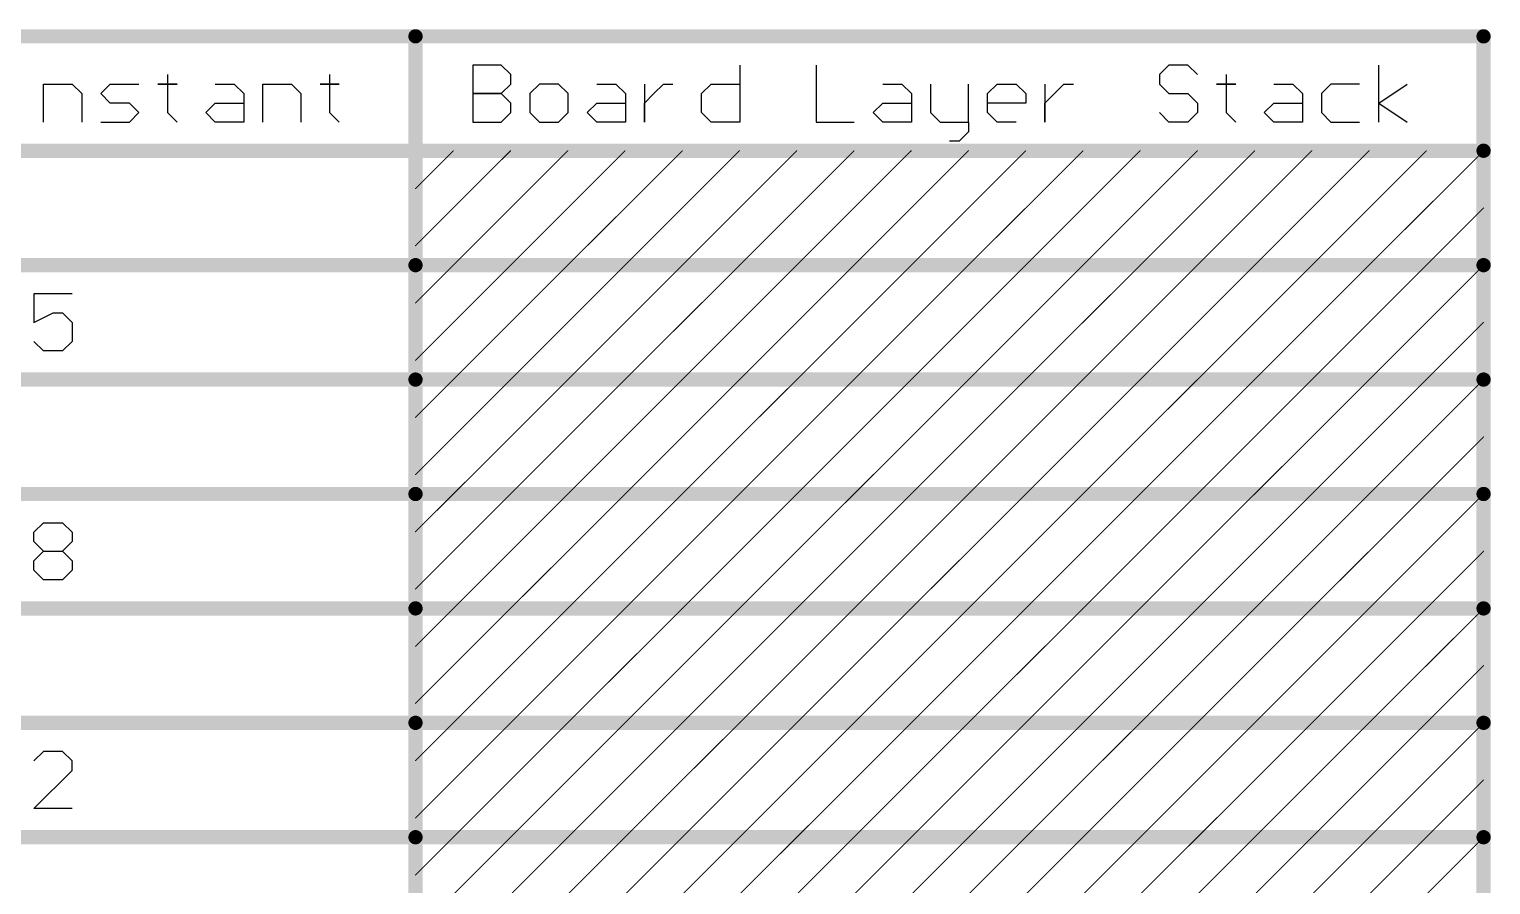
# Model space of a CAD drawing. Header units: millimetres. Extents: x 1.5 to 19.4, y 0 to 11.5.
# Drawn here: x 9.413 to 10.945, y 4.817 to 5.715 of the extents above; entities that cross this region are included whole.
import ezdxf

# ---------------------------------------------------------------- set-up
doc = ezdxf.new("R2010")
doc.units = ezdxf.units.MM
doc.header["$MEASUREMENT"] = 0
doc.layers.add('Mechanical17', color=56, linetype='Continuous')

msp = doc.modelspace()

# ---------------------------------------------------------------- linework, layer by layer
at = {"layer": 'Mechanical17'}
for p, q in [((9.8781, 5.6772), (9.8781, 5.6173)), ((9.9081, 5.6772), (9.8781, 5.6772)), ((9.9181, 5.6673), (9.9081, 5.6772)), ((10.158, 5.6772), (10.158, 5.6173)), ((10.238, 5.6772), (10.238, 5.6173)), ((10.6079, 5.6772), (10.5979, 5.6673)), ((10.6279, 5.6772), (10.6079, 5.6772)), ((10.6379, 5.6673), (10.6279, 5.6772)), ((10.8278, 5.6173), (10.8278, 5.6772)), ((9.4282, 5.6173), (9.4282, 5.6573)), ((9.4282, 5.6573), (9.4582, 5.6573)), ((9.4582, 5.6573), (9.4682, 5.6473)), ((9.4882, 5.6473), (9.4982, 5.6573)), ((9.4982, 5.6573), (9.5282, 5.6573)), ((9.5582, 5.6573), (9.5482, 5.6573)), ((9.5482, 5.6573), (9.5682, 5.6573)), ((9.5582, 5.6673), (9.5582, 5.6573)), ((9.5682, 5.6573), (9.5582, 5.6573)), ((9.5582, 5.6573), (9.5582, 5.6273)), ((9.6082, 5.6573), (9.6281, 5.6573)), ((9.6281, 5.6573), (9.6381, 5.6473)), ((9.6581, 5.6173), (9.6581, 5.6573)), ((9.6581, 5.6573), (9.6881, 5.6573)), ((9.6881, 5.6573), (9.6981, 5.6473)), ((9.7281, 5.6573), (9.7181, 5.6573)), ((9.7181, 5.6573), (9.7381, 5.6573)), ((9.7281, 5.6673), (9.7281, 5.6573)), ((9.7381, 5.6573), (9.7281, 5.6573)), ((9.7281, 5.6573), (9.7281, 5.6273)), ((9.9081, 5.6473), (9.9181, 5.6573)), ((9.9181, 5.6573), (9.9181, 5.6673)), ((9.9481, 5.6573), (9.9381, 5.6473)), ((9.9681, 5.6573), (9.9481, 5.6573)), ((9.9781, 5.6473), (9.9681, 5.6573)), ((10.0081, 5.6573), (10.0281, 5.6573)), ((10.0281, 5.6573), (10.0381, 5.6473)), ((10.0581, 5.6573), (10.0581, 5.6173)), ((10.0681, 5.6473), (10.078, 5.6573)), ((10.078, 5.6573), (10.088, 5.6573)), ((10.118, 5.6473), (10.128, 5.6573)), ((10.128, 5.6573), (10.158, 5.6573)), ((10.308, 5.6573), (10.328, 5.6573)), ((10.328, 5.6573), (10.338, 5.6473)), ((10.358, 5.6573), (10.358, 5.6273)), ((10.3979, 5.6173), (10.3979, 5.6573)), ((10.4179, 5.6473), (10.4279, 5.6573)), ((10.4279, 5.6573), (10.4479, 5.6573)), ((10.4479, 5.6573), (10.4579, 5.6473)), ((10.4779, 5.6573), (10.4779, 5.6173)), ((10.4879, 5.6473), (10.4979, 5.6573)), ((10.4979, 5.6573), (10.5079, 5.6573)), ((10.5979, 5.6673), (10.5979, 5.6573)), ((10.5979, 5.6573), (10.6079, 5.6473)), ((10.6679, 5.6573), (10.6579, 5.6573)), ((10.6579, 5.6573), (10.6779, 5.6573)), ((10.6679, 5.6673), (10.6679, 5.6573)), ((10.6779, 5.6573), (10.6679, 5.6573)), ((10.6679, 5.6573), (10.6679, 5.6273)), ((10.7178, 5.6573), (10.7378, 5.6573)), ((10.7378, 5.6573), (10.7478, 5.6473)), ((10.7778, 5.6573), (10.7678, 5.6473)), ((10.8078, 5.6573), (10.7778, 5.6573)), ((10.8278, 5.6373), (10.8578, 5.6573)), ((9.4682, 5.6473), (9.4682, 5.6173)), ((9.4982, 5.6373), (9.4882, 5.6473)), ((9.6381, 5.6473), (9.6381, 5.6173)), ((9.6981, 5.6473), (9.6981, 5.6173)), ((9.9081, 5.6473), (9.8781, 5.6473)), ((9.8781, 5.6473), (9.9081, 5.6473)), ((9.9181, 5.6373), (9.9081, 5.6473)), ((9.9381, 5.6473), (9.9381, 5.6273)), ((9.9781, 5.6273), (9.9781, 5.6473)), ((10.0381, 5.6473), (10.0381, 5.6173)), ((10.0581, 5.6373), (10.0681, 5.6473)), ((10.118, 5.6273), (10.118, 5.6473)), ((10.338, 5.6473), (10.338, 5.6173)), ((10.4179, 5.6273), (10.4179, 5.6473)), ((10.4579, 5.6473), (10.4579, 5.6373)), ((10.4779, 5.6373), (10.4879, 5.6473)), ((10.6079, 5.6473), (10.6279, 5.6473)), ((10.6279, 5.6473), (10.6379, 5.6373)), ((10.7478, 5.6473), (10.7478, 5.6173)), ((10.7678, 5.6473), (10.7678, 5.6273)), ((9.5182, 5.6373), (9.4982, 5.6373)), ((9.5282, 5.6273), (9.5182, 5.6373)), ((9.5182, 5.6173), (9.5282, 5.6273)), ((9.5582, 5.6273), (9.5682, 5.6173)), ((9.5982, 5.6273), (9.6082, 5.6373)), ((9.6082, 5.6173), (9.5982, 5.6273)), ((9.6082, 5.6373), (9.6381, 5.6373)), ((9.7281, 5.6273), (9.7381, 5.6173)), ((9.9081, 5.6173), (9.9181, 5.6273)), ((9.9181, 5.6273), (9.9181, 5.6373)), ((9.9381, 5.6273), (9.9481, 5.6173)), ((9.9681, 5.6173), (9.9781, 5.6273)), ((9.9981, 5.6273), (10.0081, 5.6373)), ((10.0081, 5.6173), (9.9981, 5.6273)), ((10.0081, 5.6373), (10.0381, 5.6373)), ((10.0581, 5.6173), (10.0581, 5.6373)), ((10.128, 5.6173), (10.118, 5.6273)), ((10.298, 5.6273), (10.308, 5.6373)), ((10.308, 5.6173), (10.298, 5.6273)), ((10.308, 5.6373), (10.338, 5.6373)), ((10.358, 5.6273), (10.368, 5.6173)), ((10.4579, 5.6373), (10.4179, 5.6373)), ((10.4279, 5.6173), (10.4179, 5.6273)), ((10.4779, 5.6173), (10.4779, 5.6373)), ((10.6079, 5.6173), (10.5979, 5.6273)), ((10.6379, 5.6273), (10.6279, 5.6173)), ((10.6379, 5.6373), (10.6379, 5.6273)), ((10.6679, 5.6273), (10.6779, 5.6173)), ((10.7078, 5.6273), (10.7178, 5.6373)), ((10.7178, 5.6173), (10.7078, 5.6273)), ((10.7178, 5.6373), (10.7478, 5.6373)), ((10.7678, 5.6273), (10.7778, 5.6173)), ((10.8278, 5.6373), (10.8578, 5.6173)), ((9.4882, 5.6173), (9.5182, 5.6173)), ((9.6381, 5.6173), (9.6082, 5.6173)), ((9.8781, 5.6173), (9.9081, 5.6173)), ((9.9481, 5.6173), (9.9681, 5.6173)), ((10.0381, 5.6173), (10.0081, 5.6173)), ((10.158, 5.6173), (10.128, 5.6173)), ((10.238, 5.6173), (10.278, 5.6173)), ((10.338, 5.6173), (10.308, 5.6173)), ((10.368, 5.6173), (10.3979, 5.6173)), ((10.3979, 5.6173), (10.3979, 5.6073)), ((10.4479, 5.6173), (10.4279, 5.6173)), ((10.6279, 5.6173), (10.6079, 5.6173)), ((10.7478, 5.6173), (10.7178, 5.6173)), ((10.7778, 5.6173), (10.8078, 5.6173)), ((10.3879, 5.5973), (10.378, 5.5973)), ((10.3979, 5.6073), (10.3879, 5.5973)), ((9.4582, 5.4372), (9.4182, 5.4372)), ((9.4182, 5.4372), (9.4182, 5.4073)), ((9.4182, 5.4073), (9.4382, 5.4173)), ((9.4382, 5.4173), (9.4482, 5.4173)), ((9.4482, 5.4173), (9.4582, 5.4073)), ((9.4582, 5.4073), (9.4582, 5.3873)), ((9.4282, 5.3773), (9.4182, 5.3873)), ((9.4582, 5.3873), (9.4482, 5.3773)), ((9.4482, 5.3773), (9.4282, 5.3773)), ((9.4182, 5.1873), (9.4282, 5.1972)), ((9.4282, 5.1972), (9.4482, 5.1972)), ((9.4482, 5.1972), (9.4582, 5.1873)), ((9.4182, 5.1773), (9.4182, 5.1873)), ((9.4582, 5.1873), (9.4582, 5.1773)), ((9.4282, 5.1673), (9.4182, 5.1773)), ((9.4182, 5.1573), (9.4282, 5.1673)), ((9.4282, 5.1673), (9.4482, 5.1673)), ((9.4582, 5.1773), (9.4482, 5.1673)), ((9.4482, 5.1673), (9.4582, 5.1573)), ((9.4182, 5.1473), (9.4182, 5.1573)), ((9.4582, 5.1573), (9.4582, 5.1473)), ((9.4282, 5.1373), (9.4182, 5.1473)), ((9.4482, 5.1373), (9.4282, 5.1373)), ((9.4582, 5.1473), (9.4482, 5.1373)), ((9.4282, 4.9572), (9.4182, 4.9473)), ((9.4482, 4.9572), (9.4282, 4.9572)), ((9.4582, 4.9473), (9.4482, 4.9572)), ((9.4182, 4.8973), (9.4582, 4.9373)), ((9.4582, 4.9373), (9.4582, 4.9473)), ((9.4582, 4.8973), (9.4182, 4.8973))]:
    msp.add_line(p, q, dxfattribs=at)
for points, const_width in [([(6.399, 5.7073), (10.9378, 5.7073)], 0.015), ([(9.8181, 4.2673), (9.8181, 5.7073)], 0.015), ([(10.9378, 4.2673), (10.9378, 5.7073)], 0.015), ([(6.399, 5.5873), (10.9378, 5.5873)], 0.015), ([(9.8181, 5.4876), (9.9178, 5.5873)], 0.001), ([(9.8181, 5.5476), (9.8578, 5.5873)], 0.001), ([(9.8578, 5.4673), (9.9778, 5.5873)], 0.001), ([(9.9178, 5.4673), (10.0378, 5.5873)], 0.001), ([(9.9778, 5.4673), (10.0978, 5.5873)], 0.001), ([(10.0378, 5.4673), (10.1578, 5.5873)], 0.001), ([(10.0978, 5.4673), (10.2178, 5.5873)], 0.001), ([(10.1578, 5.4673), (10.2778, 5.5873)], 0.001), ([(10.2178, 5.4673), (10.3378, 5.5873)], 0.001), ([(10.2778, 5.4673), (10.3978, 5.5873)], 0.001), ([(10.3378, 5.4673), (10.4578, 5.5873)], 0.001), ([(10.3978, 5.4673), (10.5178, 5.5873)], 0.001), ([(10.4578, 5.4673), (10.5778, 5.5873)], 0.001), ([(10.5178, 5.4673), (10.6378, 5.5873)], 0.001), ([(10.5778, 5.4673), (10.6978, 5.5873)], 0.001), ([(10.6378, 5.4673), (10.7578, 5.5873)], 0.001), ([(10.6978, 5.4673), (10.8178, 5.5873)], 0.001), ([(10.7578, 5.4673), (10.8778, 5.5873)], 0.001), ([(10.8178, 5.4673), (10.9378, 5.5873)], 0.001), ([(10.8778, 5.4673), (10.9378, 5.5273)], 0.001), ([(9.2483, 5.4673), (9.8181, 5.4673)], 0.015), ([(9.8181, 5.4673), (10.9378, 5.4673)], 0.015), ([(9.8181, 5.3676), (9.9178, 5.4673)], 0.001), ([(9.8181, 5.4276), (9.8578, 5.4673)], 0.001), ([(9.8578, 5.3473), (9.9778, 5.4673)], 0.001), ([(9.9178, 5.3473), (10.0378, 5.4673)], 0.001), ([(9.9778, 5.3473), (10.0978, 5.4673)], 0.001), ([(10.0378, 5.3473), (10.1578, 5.4673)], 0.001), ([(10.0978, 5.3473), (10.2178, 5.4673)], 0.001), ([(10.1578, 5.3473), (10.2778, 5.4673)], 0.001), ([(10.2178, 5.3473), (10.3378, 5.4673)], 0.001), ([(10.2778, 5.3473), (10.3978, 5.4673)], 0.001), ([(10.3378, 5.3473), (10.4578, 5.4673)], 0.001), ([(10.3978, 5.3473), (10.5178, 5.4673)], 0.001), ([(10.4578, 5.3473), (10.5778, 5.4673)], 0.001), ([(10.5178, 5.3473), (10.6378, 5.4673)], 0.001), ([(10.5778, 5.3473), (10.6978, 5.4673)], 0.001), ([(10.6378, 5.3473), (10.7578, 5.4673)], 0.001), ([(10.6978, 5.3473), (10.8178, 5.4673)], 0.001), ([(10.7578, 5.3473), (10.8778, 5.4673)], 0.001), ([(10.8178, 5.3473), (10.9378, 5.4673)], 0.001), ([(10.8778, 5.3473), (10.9378, 5.4073)], 0.001), ([(9.2483, 5.3473), (9.8181, 5.3473)], 0.015), ([(9.8181, 5.3473), (10.9378, 5.3473)], 0.015), ([(9.8181, 5.2476), (9.9178, 5.3473)], 0.001), ([(9.8181, 5.3076), (9.8578, 5.3473)], 0.001), ([(9.8578, 5.2273), (9.9778, 5.3473)], 0.001), ([(9.9178, 5.2273), (10.0378, 5.3473)], 0.001), ([(9.9778, 5.2273), (10.0978, 5.3473)], 0.001), ([(10.0378, 5.2273), (10.1578, 5.3473)], 0.001), ([(10.0978, 5.2273), (10.2178, 5.3473)], 0.001), ([(10.1578, 5.2273), (10.2778, 5.3473)], 0.001), ([(10.2178, 5.2273), (10.3378, 5.3473)], 0.001), ([(10.2778, 5.2273), (10.3978, 5.3473)], 0.001), ([(10.3378, 5.2273), (10.4578, 5.3473)], 0.001), ([(10.3978, 5.2273), (10.5178, 5.3473)], 0.001), ([(10.4578, 5.2273), (10.5778, 5.3473)], 0.001), ([(10.5178, 5.2273), (10.6378, 5.3473)], 0.001), ([(10.5778, 5.2273), (10.6978, 5.3473)], 0.001), ([(10.6378, 5.2273), (10.7578, 5.3473)], 0.001), ([(10.6978, 5.2273), (10.8178, 5.3473)], 0.001), ([(10.7578, 5.2273), (10.8778, 5.3473)], 0.001), ([(10.8178, 5.2273), (10.9378, 5.3473)], 0.001), ([(10.8778, 5.2273), (10.9378, 5.2873)], 0.001), ([(9.2483, 5.2273), (9.8181, 5.2273)], 0.015), ([(9.8181, 5.2273), (10.9378, 5.2273)], 0.015), ([(9.8181, 5.1276), (9.9178, 5.2273)], 0.001), ([(9.8181, 5.1876), (9.8578, 5.2273)], 0.001), ([(9.8578, 5.1073), (9.9778, 5.2273)], 0.001), ([(9.9178, 5.1073), (10.0378, 5.2273)], 0.001), ([(9.9778, 5.1073), (10.0978, 5.2273)], 0.001), ([(10.0378, 5.1073), (10.1578, 5.2273)], 0.001), ([(10.0978, 5.1073), (10.2178, 5.2273)], 0.001), ([(10.1578, 5.1073), (10.2778, 5.2273)], 0.001), ([(10.2178, 5.1073), (10.3378, 5.2273)], 0.001), ([(10.2778, 5.1073), (10.3978, 5.2273)], 0.001), ([(10.3378, 5.1073), (10.4578, 5.2273)], 0.001), ([(10.3978, 5.1073), (10.5178, 5.2273)], 0.001), ([(10.4578, 5.1073), (10.5778, 5.2273)], 0.001), ([(10.5178, 5.1073), (10.6378, 5.2273)], 0.001), ([(10.5778, 5.1073), (10.6978, 5.2273)], 0.001), ([(10.6378, 5.1073), (10.7578, 5.2273)], 0.001), ([(10.6978, 5.1073), (10.8178, 5.2273)], 0.001), ([(10.7578, 5.1073), (10.8778, 5.2273)], 0.001), ([(10.8178, 5.1073), (10.9378, 5.2273)], 0.001), ([(10.8778, 5.1073), (10.9378, 5.1673)], 0.001), ([(9.2483, 5.1073), (9.8181, 5.1073)], 0.015), ([(9.8181, 5.1073), (10.9378, 5.1073)], 0.015), ([(9.8181, 5.0076), (9.9178, 5.1073)], 0.001), ([(9.8181, 5.0676), (9.8578, 5.1073)], 0.001), ([(9.8578, 4.9873), (9.9778, 5.1073)], 0.001), ([(9.9178, 4.9873), (10.0378, 5.1073)], 0.001), ([(9.9778, 4.9873), (10.0978, 5.1073)], 0.001), ([(10.0378, 4.9873), (10.1578, 5.1073)], 0.001), ([(10.0978, 4.9873), (10.2178, 5.1073)], 0.001), ([(10.1578, 4.9873), (10.2778, 5.1073)], 0.001), ([(10.2178, 4.9873), (10.3378, 5.1073)], 0.001), ([(10.2778, 4.9873), (10.3978, 5.1073)], 0.001), ([(10.3378, 4.9873), (10.4578, 5.1073)], 0.001), ([(10.3978, 4.9873), (10.5178, 5.1073)], 0.001), ([(10.4578, 4.9873), (10.5778, 5.1073)], 0.001), ([(10.5178, 4.9873), (10.6378, 5.1073)], 0.001), ([(10.5778, 4.9873), (10.6978, 5.1073)], 0.001), ([(10.6378, 4.9873), (10.7578, 5.1073)], 0.001), ([(10.6978, 4.9873), (10.8178, 5.1073)], 0.001), ([(10.7578, 4.9873), (10.8778, 5.1073)], 0.001), ([(10.8178, 4.9873), (10.9378, 5.1073)], 0.001), ([(10.8778, 4.9873), (10.9378, 5.0473)], 0.001), ([(9.2483, 4.9873), (9.8181, 4.9873)], 0.015), ([(9.8181, 4.9873), (10.9378, 4.9873)], 0.015), ([(9.8181, 4.8876), (9.9178, 4.9873)], 0.001), ([(9.8181, 4.9476), (9.8578, 4.9873)], 0.001), ([(9.8578, 4.8673), (9.9778, 4.9873)], 0.001), ([(9.9178, 4.8673), (10.0378, 4.9873)], 0.001), ([(9.9778, 4.8673), (10.0978, 4.9873)], 0.001), ([(10.0378, 4.8673), (10.1578, 4.9873)], 0.001), ([(10.0978, 4.8673), (10.2178, 4.9873)], 0.001), ([(10.1578, 4.8673), (10.2778, 4.9873)], 0.001), ([(10.2178, 4.8673), (10.3378, 4.9873)], 0.001), ([(10.2778, 4.8673), (10.3978, 4.9873)], 0.001), ([(10.3378, 4.8673), (10.4578, 4.9873)], 0.001), ([(10.3978, 4.8673), (10.5178, 4.9873)], 0.001), ([(10.4578, 4.8673), (10.5778, 4.9873)], 0.001), ([(10.5178, 4.8673), (10.6378, 4.9873)], 0.001), ([(10.5778, 4.8673), (10.6978, 4.9873)], 0.001), ([(10.6378, 4.8673), (10.7578, 4.9873)], 0.001), ([(10.6978, 4.8673), (10.8178, 4.9873)], 0.001), ([(10.7578, 4.8673), (10.8778, 4.9873)], 0.001), ([(10.8178, 4.8673), (10.9378, 4.9873)], 0.001), ([(10.8778, 4.8673), (10.9378, 4.9273)], 0.001), ([(9.2483, 4.8673), (9.8181, 4.8673)], 0.015), ([(9.8181, 4.8673), (10.9378, 4.8673)], 0.015), ([(9.8181, 4.7676), (9.9178, 4.8673)], 0.001), ([(9.8181, 4.8276), (9.8578, 4.8673)], 0.001), ([(9.8578, 4.7473), (9.9778, 4.8673)], 0.001), ([(9.9178, 4.7473), (10.0378, 4.8673)], 0.001), ([(9.9778, 4.7473), (10.0978, 4.8673)], 0.001), ([(10.0378, 4.7473), (10.1578, 4.8673)], 0.001), ([(10.0978, 4.7473), (10.2178, 4.8673)], 0.001), ([(10.1578, 4.7473), (10.2778, 4.8673)], 0.001), ([(10.2178, 4.7473), (10.3378, 4.8673)], 0.001), ([(10.2778, 4.7473), (10.3978, 4.8673)], 0.001), ([(10.3378, 4.7473), (10.4578, 4.8673)], 0.001), ([(10.3978, 4.7473), (10.5178, 4.8673)], 0.001), ([(10.4578, 4.7473), (10.5778, 4.8673)], 0.001), ([(10.5178, 4.7473), (10.6378, 4.8673)], 0.001), ([(10.5778, 4.7473), (10.6978, 4.8673)], 0.001), ([(10.6378, 4.7473), (10.7578, 4.8673)], 0.001), ([(10.6978, 4.7473), (10.8178, 4.8673)], 0.001), ([(10.7578, 4.7473), (10.8778, 4.8673)], 0.001), ([(10.8178, 4.7473), (10.9378, 4.8673)], 0.001)]:
    msp.add_lwpolyline(points, dxfattribs=dict(at, const_width=const_width))
for points, const_width in [([(9.8144, 5.7073, 1), (9.8219, 5.7073, 1)], 0.0075), ([(10.934, 5.7073, 1), (10.9415, 5.7073, 1)], 0.0075), ([(10.934, 5.7073, 1), (10.9415, 5.7073, 1)], 0.0075), ([(10.934, 5.5873, 1), (10.9415, 5.5873, 1)], 0.0075), ([(9.8575, 5.5873, 1), (9.858, 5.5873, 1)], 0.0005), ([(9.9175, 5.5873, 1), (9.918, 5.5873, 1)], 0.0005), ([(9.9775, 5.5873, 1), (9.978, 5.5873, 1)], 0.0005), ([(10.0375, 5.5873, 1), (10.038, 5.5873, 1)], 0.0005), ([(10.0975, 5.5873, 1), (10.098, 5.5873, 1)], 0.0005), ([(10.1575, 5.5873, 1), (10.158, 5.5873, 1)], 0.0005), ([(10.2175, 5.5873, 1), (10.218, 5.5873, 1)], 0.0005), ([(10.2775, 5.5873, 1), (10.278, 5.5873, 1)], 0.0005), ([(10.3375, 5.5873, 1), (10.338, 5.5873, 1)], 0.0005), ([(10.3975, 5.5873, 1), (10.398, 5.5873, 1)], 0.0005), ([(10.4575, 5.5873, 1), (10.458, 5.5873, 1)], 0.0005), ([(10.5175, 5.5873, 1), (10.518, 5.5873, 1)], 0.0005), ([(10.5775, 5.5873, 1), (10.578, 5.5873, 1)], 0.0005), ([(10.6375, 5.5873, 1), (10.638, 5.5873, 1)], 0.0005), ([(10.6975, 5.5873, 1), (10.698, 5.5873, 1)], 0.0005), ([(10.7575, 5.5873, 1), (10.758, 5.5873, 1)], 0.0005), ([(10.8175, 5.5873, 1), (10.818, 5.5873, 1)], 0.0005), ([(10.8775, 5.5873, 1), (10.878, 5.5873, 1)], 0.0005), ([(10.9375, 5.5873, 1), (10.938, 5.5873, 1)], 0.0005), ([(9.8179, 5.5476, 1), (9.8184, 5.5476, 1)], 0.0005), ([(10.9375, 5.5273, 1), (10.938, 5.5273, 1)], 0.0005), ([(9.8179, 5.4876, 1), (9.8184, 5.4876, 1)], 0.0005), ([(9.8144, 5.4673, 1), (9.8219, 5.4673, 1)], 0.0075), ([(9.8144, 5.4673, 1), (9.8219, 5.4673, 1)], 0.0075), ([(10.934, 5.4673, 1), (10.9415, 5.4673, 1)], 0.0075), ([(9.8575, 5.4673, 1), (9.858, 5.4673, 1)], 0.0005), ([(9.8575, 5.4673, 1), (9.858, 5.4673, 1)], 0.0005), ([(9.9175, 5.4673, 1), (9.918, 5.4673, 1)], 0.0005), ([(9.9175, 5.4673, 1), (9.918, 5.4673, 1)], 0.0005), ([(9.9775, 5.4673, 1), (9.978, 5.4673, 1)], 0.0005), ([(9.9775, 5.4673, 1), (9.978, 5.4673, 1)], 0.0005), ([(10.0375, 5.4673, 1), (10.038, 5.4673, 1)], 0.0005), ([(10.0375, 5.4673, 1), (10.038, 5.4673, 1)], 0.0005), ([(10.0975, 5.4673, 1), (10.098, 5.4673, 1)], 0.0005), ([(10.0975, 5.4673, 1), (10.098, 5.4673, 1)], 0.0005), ([(10.1575, 5.4673, 1), (10.158, 5.4673, 1)], 0.0005), ([(10.1575, 5.4673, 1), (10.158, 5.4673, 1)], 0.0005), ([(10.2175, 5.4673, 1), (10.218, 5.4673, 1)], 0.0005), ([(10.2175, 5.4673, 1), (10.218, 5.4673, 1)], 0.0005), ([(10.2775, 5.4673, 1), (10.278, 5.4673, 1)], 0.0005), ([(10.2775, 5.4673, 1), (10.278, 5.4673, 1)], 0.0005), ([(10.3375, 5.4673, 1), (10.338, 5.4673, 1)], 0.0005), ([(10.3375, 5.4673, 1), (10.338, 5.4673, 1)], 0.0005), ([(10.3975, 5.4673, 1), (10.398, 5.4673, 1)], 0.0005), ([(10.3975, 5.4673, 1), (10.398, 5.4673, 1)], 0.0005), ([(10.4575, 5.4673, 1), (10.458, 5.4673, 1)], 0.0005), ([(10.4575, 5.4673, 1), (10.458, 5.4673, 1)], 0.0005), ([(10.5175, 5.4673, 1), (10.518, 5.4673, 1)], 0.0005), ([(10.5175, 5.4673, 1), (10.518, 5.4673, 1)], 0.0005), ([(10.5775, 5.4673, 1), (10.578, 5.4673, 1)], 0.0005), ([(10.5775, 5.4673, 1), (10.578, 5.4673, 1)], 0.0005), ([(10.6375, 5.4673, 1), (10.638, 5.4673, 1)], 0.0005), ([(10.6375, 5.4673, 1), (10.638, 5.4673, 1)], 0.0005), ([(10.6975, 5.4673, 1), (10.698, 5.4673, 1)], 0.0005), ([(10.6975, 5.4673, 1), (10.698, 5.4673, 1)], 0.0005), ([(10.7575, 5.4673, 1), (10.758, 5.4673, 1)], 0.0005), ([(10.7575, 5.4673, 1), (10.758, 5.4673, 1)], 0.0005), ([(10.8175, 5.4673, 1), (10.818, 5.4673, 1)], 0.0005), ([(10.8175, 5.4673, 1), (10.818, 5.4673, 1)], 0.0005), ([(10.8775, 5.4673, 1), (10.878, 5.4673, 1)], 0.0005), ([(10.8775, 5.4673, 1), (10.878, 5.4673, 1)], 0.0005), ([(10.9375, 5.4673, 1), (10.938, 5.4673, 1)], 0.0005), ([(9.8179, 5.4276, 1), (9.8184, 5.4276, 1)], 0.0005), ([(10.9375, 5.4073, 1), (10.938, 5.4073, 1)], 0.0005), ([(9.8179, 5.3676, 1), (9.8184, 5.3676, 1)], 0.0005), ([(9.8144, 5.3473, 1), (9.8219, 5.3473, 1)], 0.0075), ([(9.8144, 5.3473, 1), (9.8219, 5.3473, 1)], 0.0075), ([(9.8575, 5.3473, 1), (9.858, 5.3473, 1)], 0.0005), ([(9.8575, 5.3473, 1), (9.858, 5.3473, 1)], 0.0005), ([(9.9175, 5.3473, 1), (9.918, 5.3473, 1)], 0.0005), ([(9.9175, 5.3473, 1), (9.918, 5.3473, 1)], 0.0005), ([(9.9775, 5.3473, 1), (9.978, 5.3473, 1)], 0.0005), ([(9.9775, 5.3473, 1), (9.978, 5.3473, 1)], 0.0005), ([(10.0375, 5.3473, 1), (10.038, 5.3473, 1)], 0.0005), ([(10.0375, 5.3473, 1), (10.038, 5.3473, 1)], 0.0005), ([(10.0975, 5.3473, 1), (10.098, 5.3473, 1)], 0.0005), ([(10.0975, 5.3473, 1), (10.098, 5.3473, 1)], 0.0005), ([(10.1575, 5.3473, 1), (10.158, 5.3473, 1)], 0.0005), ([(10.1575, 5.3473, 1), (10.158, 5.3473, 1)], 0.0005), ([(10.2175, 5.3473, 1), (10.218, 5.3473, 1)], 0.0005), ([(10.2175, 5.3473, 1), (10.218, 5.3473, 1)], 0.0005), ([(10.2775, 5.3473, 1), (10.278, 5.3473, 1)], 0.0005), ([(10.2775, 5.3473, 1), (10.278, 5.3473, 1)], 0.0005), ([(10.3375, 5.3473, 1), (10.338, 5.3473, 1)], 0.0005), ([(10.3375, 5.3473, 1), (10.338, 5.3473, 1)], 0.0005), ([(10.3975, 5.3473, 1), (10.398, 5.3473, 1)], 0.0005), ([(10.3975, 5.3473, 1), (10.398, 5.3473, 1)], 0.0005), ([(10.4575, 5.3473, 1), (10.458, 5.3473, 1)], 0.0005), ([(10.4575, 5.3473, 1), (10.458, 5.3473, 1)], 0.0005), ([(10.5175, 5.3473, 1), (10.518, 5.3473, 1)], 0.0005), ([(10.5175, 5.3473, 1), (10.518, 5.3473, 1)], 0.0005), ([(10.5775, 5.3473, 1), (10.578, 5.3473, 1)], 0.0005), ([(10.5775, 5.3473, 1), (10.578, 5.3473, 1)], 0.0005), ([(10.6375, 5.3473, 1), (10.638, 5.3473, 1)], 0.0005), ([(10.6375, 5.3473, 1), (10.638, 5.3473, 1)], 0.0005), ([(10.6975, 5.3473, 1), (10.698, 5.3473, 1)], 0.0005), ([(10.6975, 5.3473, 1), (10.698, 5.3473, 1)], 0.0005), ([(10.7575, 5.3473, 1), (10.758, 5.3473, 1)], 0.0005), ([(10.7575, 5.3473, 1), (10.758, 5.3473, 1)], 0.0005), ([(10.8175, 5.3473, 1), (10.818, 5.3473, 1)], 0.0005), ([(10.8175, 5.3473, 1), (10.818, 5.3473, 1)], 0.0005), ([(10.8775, 5.3473, 1), (10.878, 5.3473, 1)], 0.0005), ([(10.8775, 5.3473, 1), (10.878, 5.3473, 1)], 0.0005), ([(10.934, 5.3473, 1), (10.9415, 5.3473, 1)], 0.0075), ([(10.9375, 5.3473, 1), (10.938, 5.3473, 1)], 0.0005), ([(9.8179, 5.3076, 1), (9.8184, 5.3076, 1)], 0.0005), ([(10.9375, 5.2873, 1), (10.938, 5.2873, 1)], 0.0005), ([(9.8179, 5.2476, 1), (9.8184, 5.2476, 1)], 0.0005), ([(9.8144, 5.2273, 1), (9.8219, 5.2273, 1)], 0.0075), ([(9.8144, 5.2273, 1), (9.8219, 5.2273, 1)], 0.0075), ([(9.8575, 5.2273, 1), (9.858, 5.2273, 1)], 0.0005), ([(9.8575, 5.2273, 1), (9.858, 5.2273, 1)], 0.0005), ([(9.9175, 5.2273, 1), (9.918, 5.2273, 1)], 0.0005), ([(9.9175, 5.2273, 1), (9.918, 5.2273, 1)], 0.0005), ([(9.9775, 5.2273, 1), (9.978, 5.2273, 1)], 0.0005), ([(9.9775, 5.2273, 1), (9.978, 5.2273, 1)], 0.0005), ([(10.0375, 5.2273, 1), (10.038, 5.2273, 1)], 0.0005), ([(10.0375, 5.2273, 1), (10.038, 5.2273, 1)], 0.0005), ([(10.0975, 5.2273, 1), (10.098, 5.2273, 1)], 0.0005), ([(10.0975, 5.2273, 1), (10.098, 5.2273, 1)], 0.0005), ([(10.1575, 5.2273, 1), (10.158, 5.2273, 1)], 0.0005), ([(10.1575, 5.2273, 1), (10.158, 5.2273, 1)], 0.0005), ([(10.2175, 5.2273, 1), (10.218, 5.2273, 1)], 0.0005), ([(10.2175, 5.2273, 1), (10.218, 5.2273, 1)], 0.0005), ([(10.2775, 5.2273, 1), (10.278, 5.2273, 1)], 0.0005), ([(10.2775, 5.2273, 1), (10.278, 5.2273, 1)], 0.0005), ([(10.3375, 5.2273, 1), (10.338, 5.2273, 1)], 0.0005), ([(10.3375, 5.2273, 1), (10.338, 5.2273, 1)], 0.0005), ([(10.3975, 5.2273, 1), (10.398, 5.2273, 1)], 0.0005), ([(10.3975, 5.2273, 1), (10.398, 5.2273, 1)], 0.0005), ([(10.4575, 5.2273, 1), (10.458, 5.2273, 1)], 0.0005), ([(10.4575, 5.2273, 1), (10.458, 5.2273, 1)], 0.0005), ([(10.5175, 5.2273, 1), (10.518, 5.2273, 1)], 0.0005), ([(10.5175, 5.2273, 1), (10.518, 5.2273, 1)], 0.0005), ([(10.5775, 5.2273, 1), (10.578, 5.2273, 1)], 0.0005), ([(10.5775, 5.2273, 1), (10.578, 5.2273, 1)], 0.0005), ([(10.6375, 5.2273, 1), (10.638, 5.2273, 1)], 0.0005), ([(10.6375, 5.2273, 1), (10.638, 5.2273, 1)], 0.0005), ([(10.6975, 5.2273, 1), (10.698, 5.2273, 1)], 0.0005), ([(10.6975, 5.2273, 1), (10.698, 5.2273, 1)], 0.0005), ([(10.7575, 5.2273, 1), (10.758, 5.2273, 1)], 0.0005), ([(10.7575, 5.2273, 1), (10.758, 5.2273, 1)], 0.0005), ([(10.8175, 5.2273, 1), (10.818, 5.2273, 1)], 0.0005), ([(10.8175, 5.2273, 1), (10.818, 5.2273, 1)], 0.0005), ([(10.8775, 5.2273, 1), (10.878, 5.2273, 1)], 0.0005), ([(10.8775, 5.2273, 1), (10.878, 5.2273, 1)], 0.0005), ([(10.934, 5.2273, 1), (10.9415, 5.2273, 1)], 0.0075), ([(10.9375, 5.2273, 1), (10.938, 5.2273, 1)], 0.0005), ([(9.8179, 5.1876, 1), (9.8184, 5.1876, 1)], 0.0005), ([(10.9375, 5.1673, 1), (10.938, 5.1673, 1)], 0.0005), ([(9.8179, 5.1276, 1), (9.8184, 5.1276, 1)], 0.0005), ([(9.8144, 5.1073, 1), (9.8219, 5.1073, 1)], 0.0075), ([(9.8144, 5.1073, 1), (9.8219, 5.1073, 1)], 0.0075), ([(9.8575, 5.1073, 1), (9.858, 5.1073, 1)], 0.0005), ([(9.8575, 5.1073, 1), (9.858, 5.1073, 1)], 0.0005), ([(9.9175, 5.1073, 1), (9.918, 5.1073, 1)], 0.0005), ([(9.9175, 5.1073, 1), (9.918, 5.1073, 1)], 0.0005), ([(9.9775, 5.1073, 1), (9.978, 5.1073, 1)], 0.0005), ([(9.9775, 5.1073, 1), (9.978, 5.1073, 1)], 0.0005), ([(10.0375, 5.1073, 1), (10.038, 5.1073, 1)], 0.0005), ([(10.0375, 5.1073, 1), (10.038, 5.1073, 1)], 0.0005), ([(10.0975, 5.1073, 1), (10.098, 5.1073, 1)], 0.0005), ([(10.0975, 5.1073, 1), (10.098, 5.1073, 1)], 0.0005), ([(10.1575, 5.1073, 1), (10.158, 5.1073, 1)], 0.0005), ([(10.1575, 5.1073, 1), (10.158, 5.1073, 1)], 0.0005), ([(10.2175, 5.1073, 1), (10.218, 5.1073, 1)], 0.0005), ([(10.2175, 5.1073, 1), (10.218, 5.1073, 1)], 0.0005), ([(10.2775, 5.1073, 1), (10.278, 5.1073, 1)], 0.0005), ([(10.2775, 5.1073, 1), (10.278, 5.1073, 1)], 0.0005), ([(10.3375, 5.1073, 1), (10.338, 5.1073, 1)], 0.0005), ([(10.3375, 5.1073, 1), (10.338, 5.1073, 1)], 0.0005), ([(10.3975, 5.1073, 1), (10.398, 5.1073, 1)], 0.0005), ([(10.3975, 5.1073, 1), (10.398, 5.1073, 1)], 0.0005), ([(10.4575, 5.1073, 1), (10.458, 5.1073, 1)], 0.0005), ([(10.4575, 5.1073, 1), (10.458, 5.1073, 1)], 0.0005), ([(10.5175, 5.1073, 1), (10.518, 5.1073, 1)], 0.0005), ([(10.5175, 5.1073, 1), (10.518, 5.1073, 1)], 0.0005), ([(10.5775, 5.1073, 1), (10.578, 5.1073, 1)], 0.0005), ([(10.5775, 5.1073, 1), (10.578, 5.1073, 1)], 0.0005), ([(10.6375, 5.1073, 1), (10.638, 5.1073, 1)], 0.0005), ([(10.6375, 5.1073, 1), (10.638, 5.1073, 1)], 0.0005), ([(10.6975, 5.1073, 1), (10.698, 5.1073, 1)], 0.0005), ([(10.6975, 5.1073, 1), (10.698, 5.1073, 1)], 0.0005), ([(10.7575, 5.1073, 1), (10.758, 5.1073, 1)], 0.0005), ([(10.7575, 5.1073, 1), (10.758, 5.1073, 1)], 0.0005), ([(10.8175, 5.1073, 1), (10.818, 5.1073, 1)], 0.0005), ([(10.8175, 5.1073, 1), (10.818, 5.1073, 1)], 0.0005), ([(10.8775, 5.1073, 1), (10.878, 5.1073, 1)], 0.0005), ([(10.8775, 5.1073, 1), (10.878, 5.1073, 1)], 0.0005), ([(10.934, 5.1073, 1), (10.9415, 5.1073, 1)], 0.0075), ([(10.9375, 5.1073, 1), (10.938, 5.1073, 1)], 0.0005), ([(9.8179, 5.0676, 1), (9.8184, 5.0676, 1)], 0.0005), ([(10.9375, 5.0473, 1), (10.938, 5.0473, 1)], 0.0005), ([(9.8144, 4.9873, 1), (9.8219, 4.9873, 1)], 0.0075), ([(9.8144, 4.9873, 1), (9.8219, 4.9873, 1)], 0.0075), ([(9.8179, 5.0076, 1), (9.8184, 5.0076, 1)], 0.0005), ([(10.934, 4.9873, 1), (10.9415, 4.9873, 1)], 0.0075), ([(9.8575, 4.9873, 1), (9.858, 4.9873, 1)], 0.0005), ([(9.8575, 4.9873, 1), (9.858, 4.9873, 1)], 0.0005), ([(9.9175, 4.9873, 1), (9.918, 4.9873, 1)], 0.0005), ([(9.9175, 4.9873, 1), (9.918, 4.9873, 1)], 0.0005), ([(9.9775, 4.9873, 1), (9.978, 4.9873, 1)], 0.0005), ([(9.9775, 4.9873, 1), (9.978, 4.9873, 1)], 0.0005), ([(10.0375, 4.9873, 1), (10.038, 4.9873, 1)], 0.0005), ([(10.0375, 4.9873, 1), (10.038, 4.9873, 1)], 0.0005), ([(10.0975, 4.9873, 1), (10.098, 4.9873, 1)], 0.0005), ([(10.0975, 4.9873, 1), (10.098, 4.9873, 1)], 0.0005), ([(10.1575, 4.9873, 1), (10.158, 4.9873, 1)], 0.0005), ([(10.1575, 4.9873, 1), (10.158, 4.9873, 1)], 0.0005), ([(10.2175, 4.9873, 1), (10.218, 4.9873, 1)], 0.0005), ([(10.2175, 4.9873, 1), (10.218, 4.9873, 1)], 0.0005), ([(10.2775, 4.9873, 1), (10.278, 4.9873, 1)], 0.0005), ([(10.2775, 4.9873, 1), (10.278, 4.9873, 1)], 0.0005), ([(10.3375, 4.9873, 1), (10.338, 4.9873, 1)], 0.0005), ([(10.3375, 4.9873, 1), (10.338, 4.9873, 1)], 0.0005), ([(10.3975, 4.9873, 1), (10.398, 4.9873, 1)], 0.0005), ([(10.3975, 4.9873, 1), (10.398, 4.9873, 1)], 0.0005), ([(10.4575, 4.9873, 1), (10.458, 4.9873, 1)], 0.0005), ([(10.4575, 4.9873, 1), (10.458, 4.9873, 1)], 0.0005), ([(10.5175, 4.9873, 1), (10.518, 4.9873, 1)], 0.0005), ([(10.5175, 4.9873, 1), (10.518, 4.9873, 1)], 0.0005), ([(10.5775, 4.9873, 1), (10.578, 4.9873, 1)], 0.0005), ([(10.5775, 4.9873, 1), (10.578, 4.9873, 1)], 0.0005), ([(10.6375, 4.9873, 1), (10.638, 4.9873, 1)], 0.0005), ([(10.6375, 4.9873, 1), (10.638, 4.9873, 1)], 0.0005), ([(10.6975, 4.9873, 1), (10.698, 4.9873, 1)], 0.0005), ([(10.6975, 4.9873, 1), (10.698, 4.9873, 1)], 0.0005), ([(10.7575, 4.9873, 1), (10.758, 4.9873, 1)], 0.0005), ([(10.7575, 4.9873, 1), (10.758, 4.9873, 1)], 0.0005), ([(10.8175, 4.9873, 1), (10.818, 4.9873, 1)], 0.0005), ([(10.8175, 4.9873, 1), (10.818, 4.9873, 1)], 0.0005), ([(10.8775, 4.9873, 1), (10.878, 4.9873, 1)], 0.0005), ([(10.8775, 4.9873, 1), (10.878, 4.9873, 1)], 0.0005), ([(10.9375, 4.9873, 1), (10.938, 4.9873, 1)], 0.0005), ([(9.8179, 4.9476, 1), (9.8184, 4.9476, 1)], 0.0005), ([(10.9375, 4.9273, 1), (10.938, 4.9273, 1)], 0.0005), ([(9.8179, 4.8876, 1), (9.8184, 4.8876, 1)], 0.0005), ([(9.8144, 4.8673, 1), (9.8219, 4.8673, 1)], 0.0075), ([(9.8144, 4.8673, 1), (9.8219, 4.8673, 1)], 0.0075), ([(10.934, 4.8673, 1), (10.9415, 4.8673, 1)], 0.0075), ([(9.8575, 4.8673, 1), (9.858, 4.8673, 1)], 0.0005), ([(9.8575, 4.8673, 1), (9.858, 4.8673, 1)], 0.0005), ([(9.9175, 4.8673, 1), (9.918, 4.8673, 1)], 0.0005), ([(9.9175, 4.8673, 1), (9.918, 4.8673, 1)], 0.0005), ([(9.9775, 4.8673, 1), (9.978, 4.8673, 1)], 0.0005), ([(9.9775, 4.8673, 1), (9.978, 4.8673, 1)], 0.0005), ([(10.0375, 4.8673, 1), (10.038, 4.8673, 1)], 0.0005), ([(10.0375, 4.8673, 1), (10.038, 4.8673, 1)], 0.0005), ([(10.0975, 4.8673, 1), (10.098, 4.8673, 1)], 0.0005), ([(10.0975, 4.8673, 1), (10.098, 4.8673, 1)], 0.0005), ([(10.1575, 4.8673, 1), (10.158, 4.8673, 1)], 0.0005), ([(10.1575, 4.8673, 1), (10.158, 4.8673, 1)], 0.0005), ([(10.2175, 4.8673, 1), (10.218, 4.8673, 1)], 0.0005), ([(10.2175, 4.8673, 1), (10.218, 4.8673, 1)], 0.0005), ([(10.2775, 4.8673, 1), (10.278, 4.8673, 1)], 0.0005), ([(10.2775, 4.8673, 1), (10.278, 4.8673, 1)], 0.0005), ([(10.3375, 4.8673, 1), (10.338, 4.8673, 1)], 0.0005), ([(10.3375, 4.8673, 1), (10.338, 4.8673, 1)], 0.0005), ([(10.3975, 4.8673, 1), (10.398, 4.8673, 1)], 0.0005), ([(10.3975, 4.8673, 1), (10.398, 4.8673, 1)], 0.0005), ([(10.4575, 4.8673, 1), (10.458, 4.8673, 1)], 0.0005), ([(10.4575, 4.8673, 1), (10.458, 4.8673, 1)], 0.0005), ([(10.5175, 4.8673, 1), (10.518, 4.8673, 1)], 0.0005), ([(10.5175, 4.8673, 1), (10.518, 4.8673, 1)], 0.0005), ([(10.5775, 4.8673, 1), (10.578, 4.8673, 1)], 0.0005), ([(10.5775, 4.8673, 1), (10.578, 4.8673, 1)], 0.0005), ([(10.6375, 4.8673, 1), (10.638, 4.8673, 1)], 0.0005), ([(10.6375, 4.8673, 1), (10.638, 4.8673, 1)], 0.0005), ([(10.6975, 4.8673, 1), (10.698, 4.8673, 1)], 0.0005), ([(10.6975, 4.8673, 1), (10.698, 4.8673, 1)], 0.0005), ([(10.7575, 4.8673, 1), (10.758, 4.8673, 1)], 0.0005), ([(10.7575, 4.8673, 1), (10.758, 4.8673, 1)], 0.0005), ([(10.8175, 4.8673, 1), (10.818, 4.8673, 1)], 0.0005), ([(10.8175, 4.8673, 1), (10.818, 4.8673, 1)], 0.0005), ([(10.8775, 4.8673, 1), (10.878, 4.8673, 1)], 0.0005), ([(10.8775, 4.8673, 1), (10.878, 4.8673, 1)], 0.0005), ([(10.9375, 4.8673, 1), (10.938, 4.8673, 1)], 0.0005), ([(9.8179, 4.8276, 1), (9.8184, 4.8276, 1)], 0.0005)]:
    msp.add_lwpolyline(points, format="xyb", close=True, dxfattribs=dict(at, const_width=const_width))

doc.saveas('drawing.dxf')
